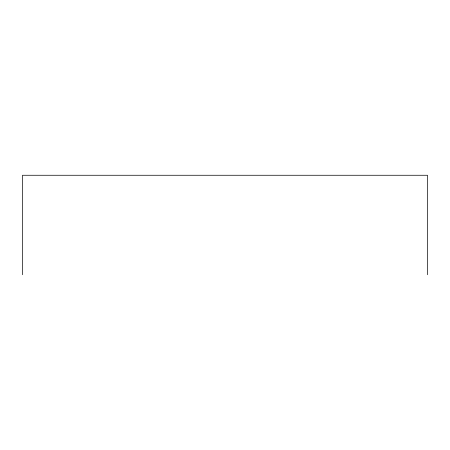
<?xml version="1.0" encoding="UTF-8"?>
<svg xmlns="http://www.w3.org/2000/svg" width="450" height="450" viewBox="0 0 450 450"><rect width="100%" height="100%" fill="white"/><g stroke="black" fill="none" stroke-linecap="round" stroke-linejoin="round"><path stroke-width="0.67" d="M427.5 274.736L427.5 175.264L22.5 175.264L22.5 274.736"/></g></svg>
